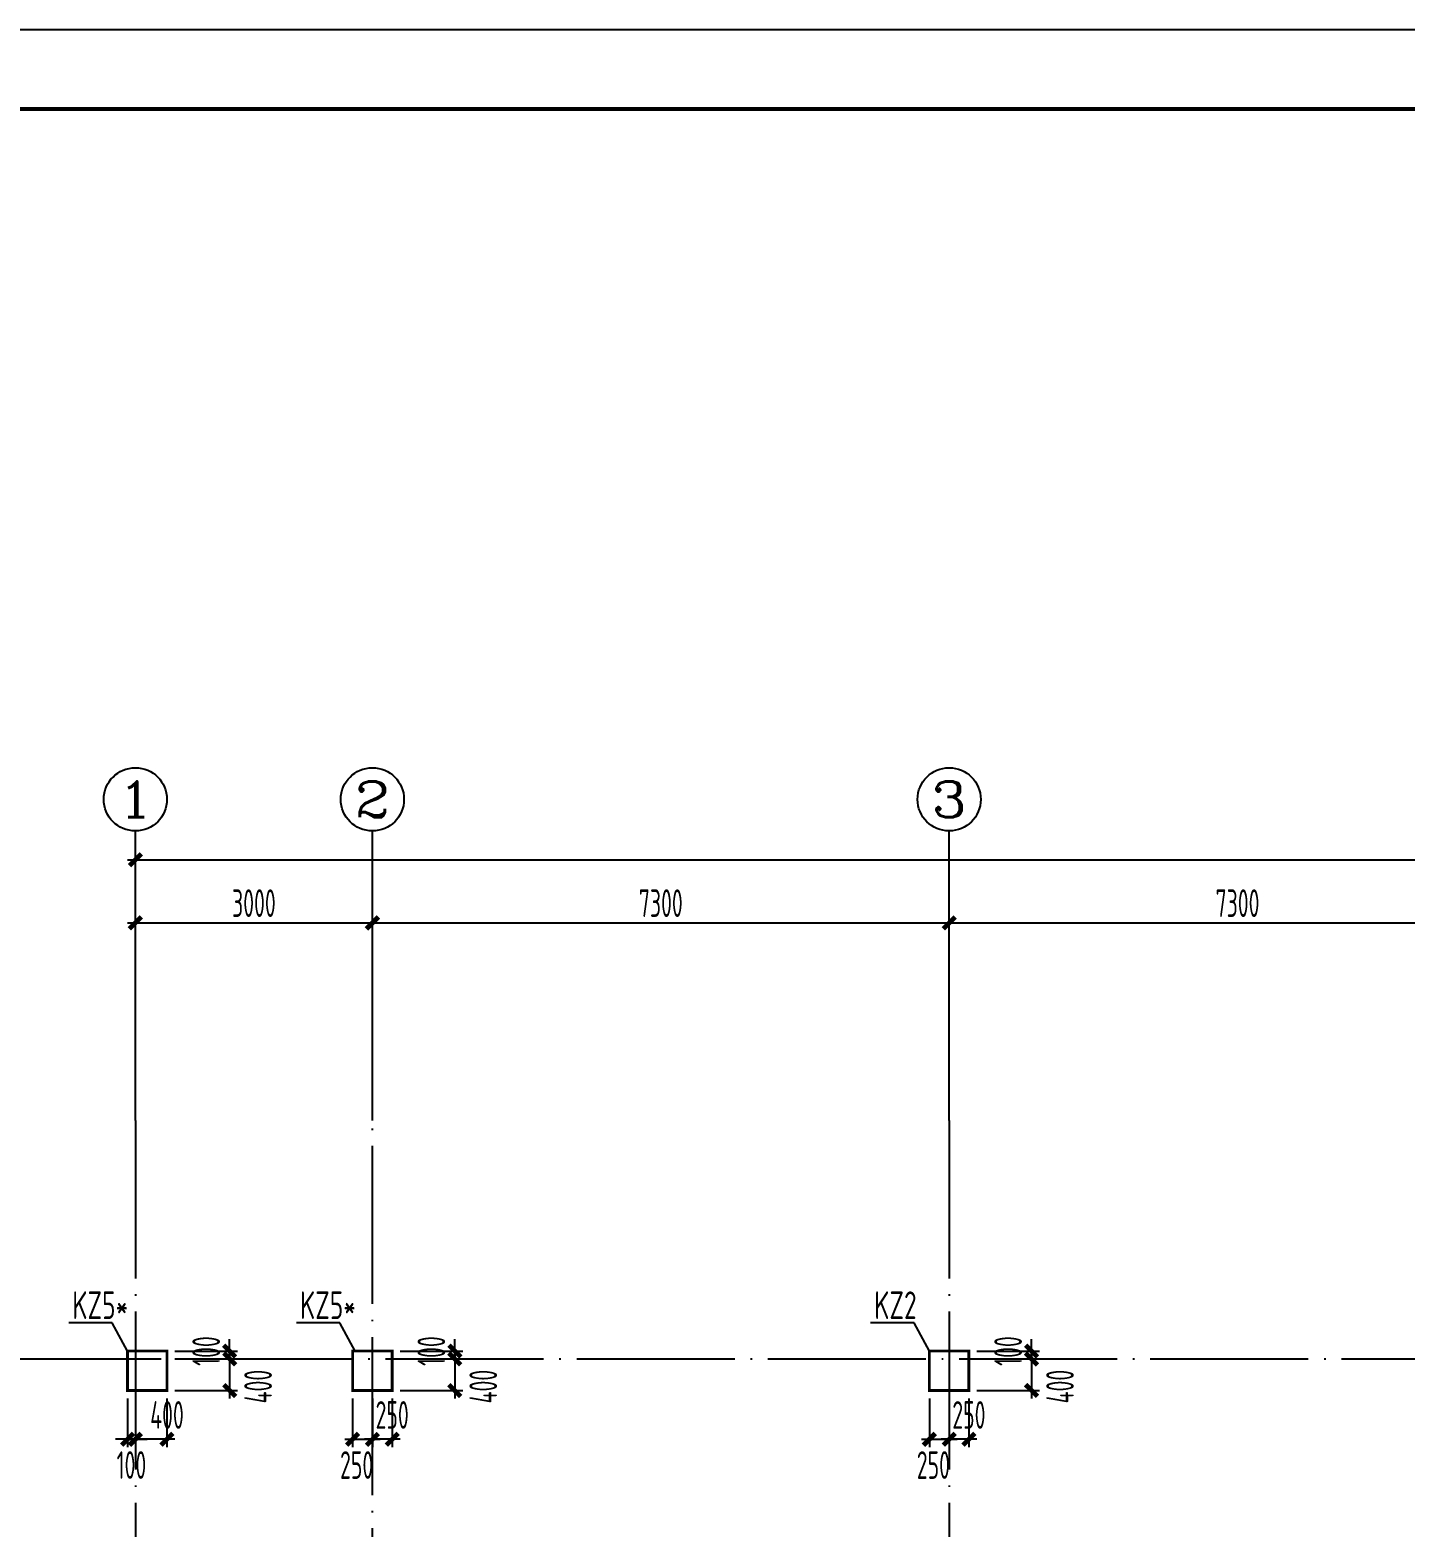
# Model space of a CAD drawing. Extents: x -472319 to -112444, y -516749 to -5704.
# Drawn here: x -418573 to -401168, y -340299 to -321347 of the extents above; entities that cross this region are included whole.
import ezdxf
from ezdxf.enums import TextEntityAlignment as Align

# ---------------------------------------------------------------- set-up
doc = ezdxf.new("R2010")
doc.units = 0
doc.header["$LTSCALE"] = 100
doc.header["$MEASUREMENT"] = 0
doc.linetypes.add('CENTER', pattern=[2, 1.25, -0.25, 0.25, -0.25])
doc.linetypes.add('DOTE', pattern=[2.42, 2, -0.2, 0.02, -0.2])
for name, color, linetype in [('AXIS', 3, 'Continuous'), ('AXIS_TEXT', 7, 'Continuous'), ('DOTE', 1, 'CENTER'), ('FRAME', 3, 'Continuous'), ('TEXT', 7, 'Continuous'), ('填充', 8, 'Continuous'), ('柱', 2, 'Continuous')]:
    doc.layers.add(name, color=color, linetype=linetype)
doc.styles.add('_TCH_AXIS', font='COMPLEX', dxfattribs={"bigfont": 'GBCBIG'})
doc.styles.add('COMPLEX', font='COMPLEX')
doc.styles.add('HZ', font='tssdeng.shx', dxfattribs={"width": 0.6, "height": 350, "bigfont": 'a.shx'})
doc.styles.add('TSSD_Dimension', font='Tssdeng.shx', dxfattribs={"width": 0.7, "bigfont": 'hztxt.shx'})
doc.dimstyles.new('DIMN', dxfattribs={"dimtxt": 350, "dimasz": 150, "dimexe": 100, "dimexo": 100, "dimgap": 75, "dimtad": 1, "dimdec": 0, "dimzin": 0, "dimdsep": 46, "dimtxsty": 'HZ', "dimblk": 'ARCHTICK', "dimcen": 0.09, "dimdle": 100, "dimclrd": 3, "dimclre": 3, "dimclrt": 7, "dimazin": 2, "dimtfac": 1, "dimtdec": 0, "dimtmove": 2, "dimatfit": 3, "dimldrblk": 'ARCHTICK', "dimfxl": 1, "dimtolj": 1, "dimtzin": 0, "dimarcsym": 0})

# ---------------------------------------------------------------- blocks, each defined once
blk = doc.blocks.new('_ArchTick')
at = {"color": 0, "linetype": 'ByBlock', "const_width": 0.4}
blk.add_lwpolyline([(-0.5, -0.5), (0.5, 0.5)], dxfattribs=at)
blk = doc.blocks.new('*D2031')
at = {"layer": 'AXIS', "color": 3, "lineweight": -2, "transparency": 16777216}
for p, q in [((-417238, -335051), (-417238, -332551)), ((-414238, -335051), (-414238, -332551)), ((-417338, -332651), (-414138, -332651))]:
    blk.add_line(p, q, dxfattribs=at)
at = {"layer": 'Defpoints', "color": 0, "transparency": 16777216}
for p in [(-414238, -332651), (-417238, -335151), (-414238, -335151)]:
    blk.add_point(p, dxfattribs=at)
at = {"layer": 'AXIS', "color": 3, "lineweight": -2, "transparency": 16777216, "xscale": 150, "yscale": 150, "zscale": 150, "rotation": 180}
blk.add_blockref('_ArchTick', (-417238, -332651), dxfattribs=at)
at = {"layer": 'AXIS', "color": 3, "lineweight": -2, "transparency": 16777216, "xscale": 150, "yscale": 150, "zscale": 150}
blk.add_blockref('_ArchTick', (-414238, -332651), dxfattribs=at)
at = {"layer": 'AXIS', "color": 7, "transparency": 16777216, "insert": (-415738, -332401), "char_height": 350, "attachment_point": 5, "style": 'HZ'}
blk.add_mtext('\\A1;3000', dxfattribs=at)
blk = doc.blocks.new('*D2032')
at = {"layer": 'AXIS', "color": 3, "lineweight": -2, "transparency": 16777216}
for p, q in [((-414238, -335051), (-414238, -332551)), ((-406938, -335051), (-406938, -332551)), ((-414338, -332651), (-406838, -332651))]:
    blk.add_line(p, q, dxfattribs=at)
at = {"layer": 'Defpoints', "color": 0, "transparency": 16777216}
for p in [(-406938, -332651), (-414238, -335151), (-406938, -335151)]:
    blk.add_point(p, dxfattribs=at)
at = {"layer": 'AXIS', "color": 3, "lineweight": -2, "transparency": 16777216, "xscale": 150, "yscale": 150, "zscale": 150, "rotation": 180}
blk.add_blockref('_ArchTick', (-414238, -332651), dxfattribs=at)
at = {"layer": 'AXIS', "color": 3, "lineweight": -2, "transparency": 16777216, "xscale": 150, "yscale": 150, "zscale": 150}
blk.add_blockref('_ArchTick', (-406938, -332651), dxfattribs=at)
at = {"layer": 'AXIS', "color": 7, "transparency": 16777216, "insert": (-410588, -332401), "char_height": 350, "attachment_point": 5, "style": 'HZ'}
blk.add_mtext('\\A1;7300', dxfattribs=at)
blk = doc.blocks.new('*D2033')
at = {"layer": 'AXIS', "color": 3, "lineweight": -2, "transparency": 16777216}
for p, q in [((-406938, -335051), (-406938, -332551)), ((-399638, -335051), (-399638, -332551)), ((-407038, -332651), (-399538, -332651))]:
    blk.add_line(p, q, dxfattribs=at)
at = {"layer": 'Defpoints', "color": 0, "transparency": 16777216}
for p in [(-399638, -332651), (-406938, -335151), (-399638, -335151)]:
    blk.add_point(p, dxfattribs=at)
at = {"layer": 'AXIS', "color": 3, "lineweight": -2, "transparency": 16777216, "xscale": 150, "yscale": 150, "zscale": 150, "rotation": 180}
blk.add_blockref('_ArchTick', (-406938, -332651), dxfattribs=at)
at = {"layer": 'AXIS', "color": 3, "lineweight": -2, "transparency": 16777216, "xscale": 150, "yscale": 150, "zscale": 150}
blk.add_blockref('_ArchTick', (-399638, -332651), dxfattribs=at)
at = {"layer": 'AXIS', "color": 7, "transparency": 16777216, "insert": (-403288, -332401), "char_height": 350, "attachment_point": 5, "style": 'HZ'}
blk.add_mtext('\\A1;7300', dxfattribs=at)
blk = doc.blocks.new('*D2041')
at = {"layer": 'AXIS', "color": 3, "lineweight": -2, "transparency": 16777216}
for p, q in [((-417338, -331851), (-357338, -331851)), ((-417238, -335051), (-417238, -331751)), ((-357438, -335051), (-357438, -331751))]:
    blk.add_line(p, q, dxfattribs=at)
at = {"layer": 'Defpoints', "color": 0, "transparency": 16777216}
for p in [(-357438, -331851), (-417238, -335151), (-357438, -335151)]:
    blk.add_point(p, dxfattribs=at)
at = {"layer": 'AXIS', "color": 3, "lineweight": -2, "transparency": 16777216, "xscale": 150, "yscale": 150, "zscale": 150, "rotation": 180}
blk.add_blockref('_ArchTick', (-417238, -331851), dxfattribs=at)
at = {"layer": 'AXIS', "color": 3, "lineweight": -2, "transparency": 16777216, "xscale": 150, "yscale": 150, "zscale": 150}
blk.add_blockref('_ArchTick', (-357438, -331851), dxfattribs=at)
at = {"layer": 'AXIS', "color": 7, "transparency": 16777216, "insert": (-387338, -331601), "char_height": 350, "attachment_point": 5, "style": 'HZ'}
blk.add_mtext('\\A1;59800', dxfattribs=at)
blk = doc.blocks.new('_AXISO')
blk.add_circle((0, 0), 0.5)
at = {"layer": 'AXIS_TEXT', "style": 'COMPLEX', "width": 1.041667}
blk.add_attdef('A', text='', height=0.56, dxfattribs=at).set_placement((-0.25, -0.28), (0.25, -0.28), align=Align.FIT)
blk = doc.blocks.new('*D2109')
at = {"layer": 'Defpoints', "color": 0, "transparency": 16777216}
for p in [(-416838, -338171), (-416838, -338571), (-416045, -338571)]:
    blk.add_point(p, dxfattribs=at)
at = {"layer": '填充', "color": 3, "lineweight": -2, "transparency": 16777216}
for p, q in [((-416045, -338071), (-416045, -338671)), ((-416738, -338171), (-415945, -338171)), ((-416738, -338571), (-415945, -338571))]:
    blk.add_line(p, q, dxfattribs=at)
at = {"layer": '填充', "color": 3, "lineweight": -2, "transparency": 16777216, "xscale": 150, "yscale": 150, "zscale": 150}
for p, rotation in [((-416045, -338171), 90), ((-416045, -338571), 270)]:
    blk.add_blockref('_ArchTick', p, dxfattribs=dict(at, rotation=rotation))
at = {"layer": '填充', "color": 7, "transparency": 16777216, "insert": (-415685, -338521), "char_height": 350, "attachment_point": 5, "rotation": 90, "style": 'HZ'}
blk.add_mtext('\\A1;400', dxfattribs=at)
blk = doc.blocks.new('*D2110')
at = {"layer": 'Defpoints', "color": 0, "transparency": 16777216}
for p in [(-416838, -338071), (-416045, -338071), (-416838, -338171)]:
    blk.add_point(p, dxfattribs=at)
at = {"layer": '填充', "color": 3, "lineweight": -2, "transparency": 16777216}
for p, q in [((-416045, -338071), (-416045, -337921)), ((-416738, -338071), (-415945, -338071)), ((-416045, -338171), (-416045, -338071)), ((-416738, -338171), (-415945, -338171)), ((-416045, -338171), (-416045, -338321))]:
    blk.add_line(p, q, dxfattribs=at)
at = {"layer": '填充', "color": 3, "lineweight": -2, "transparency": 16777216, "xscale": 150, "yscale": 150, "zscale": 150}
for p, rotation in [((-416045, -338071), 270), ((-416045, -338171), 90)]:
    blk.add_blockref('_ArchTick', p, dxfattribs=dict(at, rotation=rotation))
at = {"layer": '填充', "color": 7, "transparency": 16777216, "insert": (-416342, -338071), "char_height": 350, "attachment_point": 5, "rotation": 90, "style": 'HZ'}
blk.add_mtext('\\A1;100', dxfattribs=at)
blk = doc.blocks.new('*D2111')
at = {"layer": 'Defpoints', "color": 0, "transparency": 16777216}
for p in [(-417338, -338571), (-417238, -338571), (-417238, -339188)]:
    blk.add_point(p, dxfattribs=at)
at = {"layer": '填充', "color": 3, "lineweight": -2, "transparency": 16777216}
for p, q in [((-417338, -338671), (-417338, -339288)), ((-417238, -338671), (-417238, -339288)), ((-417338, -339188), (-417488, -339188)), ((-417338, -339188), (-417238, -339188)), ((-417238, -339188), (-417088, -339188))]:
    blk.add_line(p, q, dxfattribs=at)
at = {"layer": '填充', "color": 3, "lineweight": -2, "transparency": 16777216, "xscale": 150, "yscale": 150, "zscale": 150}
blk.add_blockref('_ArchTick', (-417338, -339188), dxfattribs=at)
at = {"layer": '填充', "color": 3, "lineweight": -2, "transparency": 16777216, "xscale": 150, "yscale": 150, "zscale": 150, "rotation": 180}
blk.add_blockref('_ArchTick', (-417238, -339188), dxfattribs=at)
at = {"layer": '填充', "color": 7, "transparency": 16777216, "insert": (-417288, -339514), "char_height": 350, "attachment_point": 5, "style": 'HZ'}
blk.add_mtext('\\A1;100', dxfattribs=at)
blk = doc.blocks.new('*D2112')
at = {"layer": 'Defpoints', "color": 0, "transparency": 16777216}
for p in [(-417238, -338571), (-416838, -338571), (-417238, -339188)]:
    blk.add_point(p, dxfattribs=at)
at = {"layer": '填充', "color": 3, "lineweight": -2, "transparency": 16777216}
for p, q in [((-417238, -338671), (-417238, -339288)), ((-416838, -338671), (-416838, -339288)), ((-416738, -339188), (-417338, -339188))]:
    blk.add_line(p, q, dxfattribs=at)
at = {"layer": '填充', "color": 3, "lineweight": -2, "transparency": 16777216, "xscale": 150, "yscale": 150, "zscale": 150, "rotation": 180}
blk.add_blockref('_ArchTick', (-417238, -339188), dxfattribs=at)
at = {"layer": '填充', "color": 3, "lineweight": -2, "transparency": 16777216, "xscale": 150, "yscale": 150, "zscale": 150}
blk.add_blockref('_ArchTick', (-416838, -339188), dxfattribs=at)
at = {"layer": '填充', "color": 7, "transparency": 16777216, "insert": (-416838, -338880), "char_height": 350, "attachment_point": 5, "style": 'HZ'}
blk.add_mtext('\\A1;400', dxfattribs=at)
blk = doc.blocks.new('*D2113')
at = {"layer": 'Defpoints', "color": 0, "transparency": 16777216}
for p in [(-413988, -338171), (-413988, -338571), (-413195, -338571)]:
    blk.add_point(p, dxfattribs=at)
at = {"layer": '填充', "color": 3, "lineweight": -2, "transparency": 16777216}
for p, q in [((-413195, -338071), (-413195, -338671)), ((-413888, -338171), (-413095, -338171)), ((-413888, -338571), (-413095, -338571))]:
    blk.add_line(p, q, dxfattribs=at)
at = {"layer": '填充', "color": 3, "lineweight": -2, "transparency": 16777216, "xscale": 150, "yscale": 150, "zscale": 150}
for p, rotation in [((-413195, -338171), 90), ((-413195, -338571), 270)]:
    blk.add_blockref('_ArchTick', p, dxfattribs=dict(at, rotation=rotation))
at = {"layer": '填充', "color": 7, "transparency": 16777216, "insert": (-412835, -338521), "char_height": 350, "attachment_point": 5, "rotation": 90, "style": 'HZ'}
blk.add_mtext('\\A1;400', dxfattribs=at)
blk = doc.blocks.new('*D2114')
at = {"layer": 'Defpoints', "color": 0, "transparency": 16777216}
for p in [(-413988, -338071), (-413195, -338071), (-413988, -338171)]:
    blk.add_point(p, dxfattribs=at)
at = {"layer": '填充', "color": 3, "lineweight": -2, "transparency": 16777216}
for p, q in [((-413195, -338071), (-413195, -337921)), ((-413888, -338071), (-413095, -338071)), ((-413195, -338171), (-413195, -338071)), ((-413888, -338171), (-413095, -338171)), ((-413195, -338171), (-413195, -338321))]:
    blk.add_line(p, q, dxfattribs=at)
at = {"layer": '填充', "color": 3, "lineweight": -2, "transparency": 16777216, "xscale": 150, "yscale": 150, "zscale": 150}
for p, rotation in [((-413195, -338071), 270), ((-413195, -338171), 90)]:
    blk.add_blockref('_ArchTick', p, dxfattribs=dict(at, rotation=rotation))
at = {"layer": '填充', "color": 7, "transparency": 16777216, "insert": (-413492, -338071), "char_height": 350, "attachment_point": 5, "rotation": 90, "style": 'HZ'}
blk.add_mtext('\\A1;100', dxfattribs=at)
blk = doc.blocks.new('*D2115')
at = {"layer": 'Defpoints', "color": 0, "transparency": 16777216}
for p in [(-414488, -338571), (-414238, -338571), (-414238, -339188)]:
    blk.add_point(p, dxfattribs=at)
at = {"layer": '填充', "color": 3, "lineweight": -2, "transparency": 16777216}
for p, q in [((-414488, -338671), (-414488, -339288)), ((-414238, -338671), (-414238, -339288)), ((-414588, -339188), (-414138, -339188))]:
    blk.add_line(p, q, dxfattribs=at)
at = {"layer": '填充', "color": 3, "lineweight": -2, "transparency": 16777216, "xscale": 150, "yscale": 150, "zscale": 150, "rotation": 180}
blk.add_blockref('_ArchTick', (-414488, -339188), dxfattribs=at)
at = {"layer": '填充', "color": 3, "lineweight": -2, "transparency": 16777216, "xscale": 150, "yscale": 150, "zscale": 150}
blk.add_blockref('_ArchTick', (-414238, -339188), dxfattribs=at)
at = {"layer": '填充', "color": 7, "transparency": 16777216, "insert": (-414438, -339514), "char_height": 350, "attachment_point": 5, "style": 'HZ'}
blk.add_mtext('\\A1;250', dxfattribs=at)
blk = doc.blocks.new('*D2116')
at = {"layer": 'Defpoints', "color": 0, "transparency": 16777216}
for p in [(-414238, -338571), (-413988, -338571), (-414238, -339188)]:
    blk.add_point(p, dxfattribs=at)
at = {"layer": '填充', "color": 3, "lineweight": -2, "transparency": 16777216}
for p, q in [((-414238, -338671), (-414238, -339288)), ((-413988, -338671), (-413988, -339288)), ((-413888, -339188), (-414338, -339188))]:
    blk.add_line(p, q, dxfattribs=at)
at = {"layer": '填充', "color": 3, "lineweight": -2, "transparency": 16777216, "xscale": 150, "yscale": 150, "zscale": 150, "rotation": 180}
blk.add_blockref('_ArchTick', (-414238, -339188), dxfattribs=at)
at = {"layer": '填充', "color": 3, "lineweight": -2, "transparency": 16777216, "xscale": 150, "yscale": 150, "zscale": 150}
blk.add_blockref('_ArchTick', (-413988, -339188), dxfattribs=at)
at = {"layer": '填充', "color": 7, "transparency": 16777216, "insert": (-413988, -338880), "char_height": 350, "attachment_point": 5, "style": 'HZ'}
blk.add_mtext('\\A1;250', dxfattribs=at)
blk = doc.blocks.new('*D2125')
at = {"layer": 'Defpoints', "color": 0, "transparency": 16777216}
for p in [(-406688, -338171), (-406688, -338571), (-405895, -338571)]:
    blk.add_point(p, dxfattribs=at)
at = {"layer": '填充', "color": 3, "lineweight": -2, "transparency": 16777216}
for p, q in [((-405895, -338071), (-405895, -338671)), ((-406588, -338171), (-405795, -338171)), ((-406588, -338571), (-405795, -338571))]:
    blk.add_line(p, q, dxfattribs=at)
at = {"layer": '填充', "color": 3, "lineweight": -2, "transparency": 16777216, "xscale": 150, "yscale": 150, "zscale": 150}
for p, rotation in [((-405895, -338171), 90), ((-405895, -338571), 270)]:
    blk.add_blockref('_ArchTick', p, dxfattribs=dict(at, rotation=rotation))
at = {"layer": '填充', "color": 7, "transparency": 16777216, "insert": (-405535, -338521), "char_height": 350, "attachment_point": 5, "rotation": 90, "style": 'HZ'}
blk.add_mtext('\\A1;400', dxfattribs=at)
blk = doc.blocks.new('*D2126')
at = {"layer": 'Defpoints', "color": 0, "transparency": 16777216}
for p in [(-406688, -338071), (-405895, -338071), (-406688, -338171)]:
    blk.add_point(p, dxfattribs=at)
at = {"layer": '填充', "color": 3, "lineweight": -2, "transparency": 16777216}
for p, q in [((-405895, -338071), (-405895, -337921)), ((-406588, -338071), (-405795, -338071)), ((-405895, -338171), (-405895, -338071)), ((-406588, -338171), (-405795, -338171)), ((-405895, -338171), (-405895, -338321))]:
    blk.add_line(p, q, dxfattribs=at)
at = {"layer": '填充', "color": 3, "lineweight": -2, "transparency": 16777216, "xscale": 150, "yscale": 150, "zscale": 150}
for p, rotation in [((-405895, -338071), 270), ((-405895, -338171), 90)]:
    blk.add_blockref('_ArchTick', p, dxfattribs=dict(at, rotation=rotation))
at = {"layer": '填充', "color": 7, "transparency": 16777216, "insert": (-406192, -338071), "char_height": 350, "attachment_point": 5, "rotation": 90, "style": 'HZ'}
blk.add_mtext('\\A1;100', dxfattribs=at)
blk = doc.blocks.new('*D2127')
at = {"layer": 'Defpoints', "color": 0, "transparency": 16777216}
for p in [(-407188, -338571), (-406938, -338571), (-406938, -339188)]:
    blk.add_point(p, dxfattribs=at)
at = {"layer": '填充', "color": 3, "lineweight": -2, "transparency": 16777216}
for p, q in [((-407188, -338671), (-407188, -339288)), ((-406938, -338671), (-406938, -339288)), ((-407288, -339188), (-406838, -339188))]:
    blk.add_line(p, q, dxfattribs=at)
at = {"layer": '填充', "color": 3, "lineweight": -2, "transparency": 16777216, "xscale": 150, "yscale": 150, "zscale": 150, "rotation": 180}
blk.add_blockref('_ArchTick', (-407188, -339188), dxfattribs=at)
at = {"layer": '填充', "color": 3, "lineweight": -2, "transparency": 16777216, "xscale": 150, "yscale": 150, "zscale": 150}
blk.add_blockref('_ArchTick', (-406938, -339188), dxfattribs=at)
at = {"layer": '填充', "color": 7, "transparency": 16777216, "insert": (-407138, -339514), "char_height": 350, "attachment_point": 5, "style": 'HZ'}
blk.add_mtext('\\A1;250', dxfattribs=at)
blk = doc.blocks.new('*D2128')
at = {"layer": 'Defpoints', "color": 0, "transparency": 16777216}
for p in [(-406938, -338571), (-406688, -338571), (-406938, -339188)]:
    blk.add_point(p, dxfattribs=at)
at = {"layer": '填充', "color": 3, "lineweight": -2, "transparency": 16777216}
for p, q in [((-406938, -338671), (-406938, -339288)), ((-406688, -338671), (-406688, -339288)), ((-406588, -339188), (-407038, -339188))]:
    blk.add_line(p, q, dxfattribs=at)
at = {"layer": '填充', "color": 3, "lineweight": -2, "transparency": 16777216, "xscale": 150, "yscale": 150, "zscale": 150, "rotation": 180}
blk.add_blockref('_ArchTick', (-406938, -339188), dxfattribs=at)
at = {"layer": '填充', "color": 3, "lineweight": -2, "transparency": 16777216, "xscale": 150, "yscale": 150, "zscale": 150}
blk.add_blockref('_ArchTick', (-406688, -339188), dxfattribs=at)
at = {"layer": '填充', "color": 7, "transparency": 16777216, "insert": (-406688, -338880), "char_height": 350, "attachment_point": 5, "style": 'HZ'}
blk.add_mtext('\\A1;250', dxfattribs=at)
blk = doc.blocks.new('A$C20674F94')
at = {"layer": 'FRAME'}
for p, q in [((84100, 59400), (0, 59400)), ((83100, 58400), (2500, 58400))]:
    blk.add_line(p, q, dxfattribs=at)
at = {"layer": 'FRAME', "const_width": 50}
blk.add_lwpolyline([(2500, 58400), (83100, 58400), (83100, 1000), (2500, 1000), (2500, 58400)], dxfattribs=at)

msp = doc.modelspace()

# ---------------------------------------------------------------- linework, layer by layer
at = {"layer": 'AXIS'}
for p, q in [((-417238.328, -335151.242), (-417238.328, -331486.947)), ((-414238.328, -335151.242), (-414238.328, -331486.947)), ((-406938.328, -335151.242), (-406938.328, -331486.947))]:
    msp.add_line(p, q, dxfattribs=at)
at = {"layer": 'DOTE', "linetype": 'DOTE', "ltscale": 10}
for p, q in [((-417238.328, -335151.242), (-417238.328, -354414.782)), ((-414238.328, -354414.782), (-414238.328, -335151.242)), ((-406938.328, -335151.242), (-406938.328, -354414.782)), ((-418912.147, -338170.89), (-355619.518, -338170.89))]:
    msp.add_line(p, q, dxfattribs=at)
at = {"layer": 'TEXT'}
for p, q in [((-417531.828, -337713.98), (-418082.283, -337713.98)), ((-417338.328, -338070.89), (-417531.828, -337713.98)), ((-414649.657, -337713.98), (-415200.112, -337713.98)), ((-414456.157, -338070.89), (-414649.657, -337713.98)), ((-407381.828, -337713.98), (-407932.283, -337713.98)), ((-407188.328, -338070.89), (-407381.828, -337713.98))]:
    msp.add_line(p, q, dxfattribs=at)
at = {"layer": '柱', "const_width": 35}
for points in [[(-417338.328, -338070.89), (-416838.328, -338070.89), (-416838.328, -338570.89), (-417338.328, -338570.89)], [(-417338.328, -338570.89), (-416838.328, -338570.89), (-416838.328, -338070.89), (-417338.328, -338070.89)], [(-414488.328, -338070.89), (-413988.328, -338070.89), (-413988.328, -338570.89), (-414488.328, -338570.89)], [(-414488.328, -338570.89), (-413988.328, -338570.89), (-413988.328, -338070.89), (-414488.328, -338070.89)], [(-407188.328, -338070.89), (-406688.328, -338070.89), (-406688.328, -338570.89), (-407188.328, -338570.89)], [(-407188.328, -338070.89), (-406688.328, -338070.89), (-406688.328, -338570.89), (-407188.328, -338570.89)]]:
    msp.add_lwpolyline(points, close=True, dxfattribs=at)

# ---------------------------------------------------------------- block references
at = {"layer": 'AXIS'}
ref = msp.add_blockref('_AXISO', (-417238.328, -331086.947), dxfattribs=dict(at, xscale=800, yscale=800, zscale=800))
ref.add_attrib('A', '1', dxfattribs={"layer": 'AXIS_TEXT', "height": 452.548, "style": '_TCH_AXIS', "width": 2.333333}).set_placement((-417464.602, -331313.221), (-417012.054, -331313.221), align=Align.FIT)
ref = msp.add_blockref('_AXISO', (-414238.328, -331086.947), dxfattribs=dict(at, xscale=800, yscale=800, zscale=800))
ref.add_attrib('A', '2', dxfattribs={"layer": 'AXIS_TEXT', "height": 452.548, "style": '_TCH_AXIS', "width": 1.5}).set_placement((-414464.602, -331313.221), (-414012.054, -331313.221), align=Align.FIT)
ref = msp.add_blockref('_AXISO', (-406938.328, -331086.947), dxfattribs=dict(at, xscale=800, yscale=800, zscale=800))
ref.add_attrib('A', '3', dxfattribs={"layer": 'AXIS_TEXT', "height": 452.548, "style": '_TCH_AXIS', "width": 1.5}).set_placement((-407164.602, -331313.221), (-406712.054, -331313.221), align=Align.FIT)
at = {"layer": '填充'}
msp.add_blockref('A$C20674F94', (-426539.499, -380746.5), dxfattribs=at)

# ---------------------------------------------------------------- texts
at = {"layer": 'TEXT', "style": 'TSSD_Dimension', "width": 0.7}
for s, p in [('KZ5*', (-418036.952, -337665.789)), ('KZ5*', (-415154.78, -337665.789)), ('KZ2', (-407886.952, -337665.789))]:
    msp.add_text(s, height=350, dxfattribs=at).set_placement(p)

# ---------------------------------------------------------------- dimensions: what is measured, and where the dimension line sits
at = {"layer": 'AXIS'}
for p1, p2, distance, picture, middle in [((-417238.328, -335151.242), (-357438.328, -335151.242), 3300, '*D2041', (-387338.328, -331601.242)), ((-417238.328, -335151.242), (-414238.328, -335151.242), 2500, '*D2031', (-415738.328, -332401.242)), ((-414238.328, -335151.242), (-406938.328, -335151.242), 2500, '*D2032', (-410588.328, -332401.242)), ((-406938.328, -335151.242), (-399638.328, -335151.242), 2500, '*D2033', (-403288.328, -332401.242))]:
    dim = msp.add_aligned_dim(p1=p1, p2=p2, distance=distance, dimstyle='DIMN', dxfattribs=at)
    dim.commit()
    dim.dimension.update_dxf_attribs({"geometry": picture, "text_midpoint": middle})
at = {"layer": '填充', "color": 7}
for base, p1, p2, picture, middle in [((-416045, -338070.89), (-416838.328, -338170.89), (-416838.328, -338070.89), '*D2110', (-416341.664, -338070.89)), ((-413195, -338070.89), (-413988.328, -338170.89), (-413988.328, -338070.89), '*D2114', (-413491.664, -338070.89)), ((-405895, -338070.89), (-406688.328, -338170.89), (-406688.328, -338070.89), '*D2126', (-406191.664, -338070.89)), ((-416045, -338570.89), (-416838.328, -338170.89), (-416838.328, -338570.89), '*D2109', (-415685.5, -338520.89)), ((-413195, -338570.89), (-413988.328, -338170.89), (-413988.328, -338570.89), '*D2113', (-412835.5, -338520.89)), ((-405895, -338570.89), (-406688.328, -338170.89), (-406688.328, -338570.89), '*D2125', (-405535.5, -338520.89))]:
    dim = msp.add_linear_dim(base=base, p1=p1, p2=p2, angle=90, dimstyle='DIMN', override={"dimfxl": 100}, dxfattribs=at)
    dim.commit()
    dim.dimension.update_dxf_attribs({"geometry": picture, "text_midpoint": middle, "dimtype": 160})
for base, p1, p2, picture, middle in [((-417238.328, -339188), (-417338.328, -338570.89), (-417238.328, -338570.89), '*D2111', (-417288.328, -339514)), ((-417238.328, -339188), (-416838.328, -338570.89), (-417238.328, -338570.89), '*D2112', (-416838.328, -338880)), ((-414238.328, -339188), (-414488.328, -338570.89), (-414238.328, -338570.89), '*D2115', (-414438.328, -339514)), ((-414238.328, -339188), (-413988.328, -338570.89), (-414238.328, -338570.89), '*D2116', (-413988.328, -338880)), ((-406938.328, -339188), (-407188.328, -338570.89), (-406938.328, -338570.89), '*D2127', (-407138.328, -339514)), ((-406938.328, -339188), (-406688.328, -338570.89), (-406938.328, -338570.89), '*D2128', (-406688.328, -338880))]:
    dim = msp.add_linear_dim(base=base, p1=p1, p2=p2, dimstyle='DIMN', override={"dimfxl": 100}, dxfattribs=at)
    dim.commit()
    dim.dimension.update_dxf_attribs({"geometry": picture, "text_midpoint": middle, "dimtype": 160})

doc.saveas('drawing.dxf')
